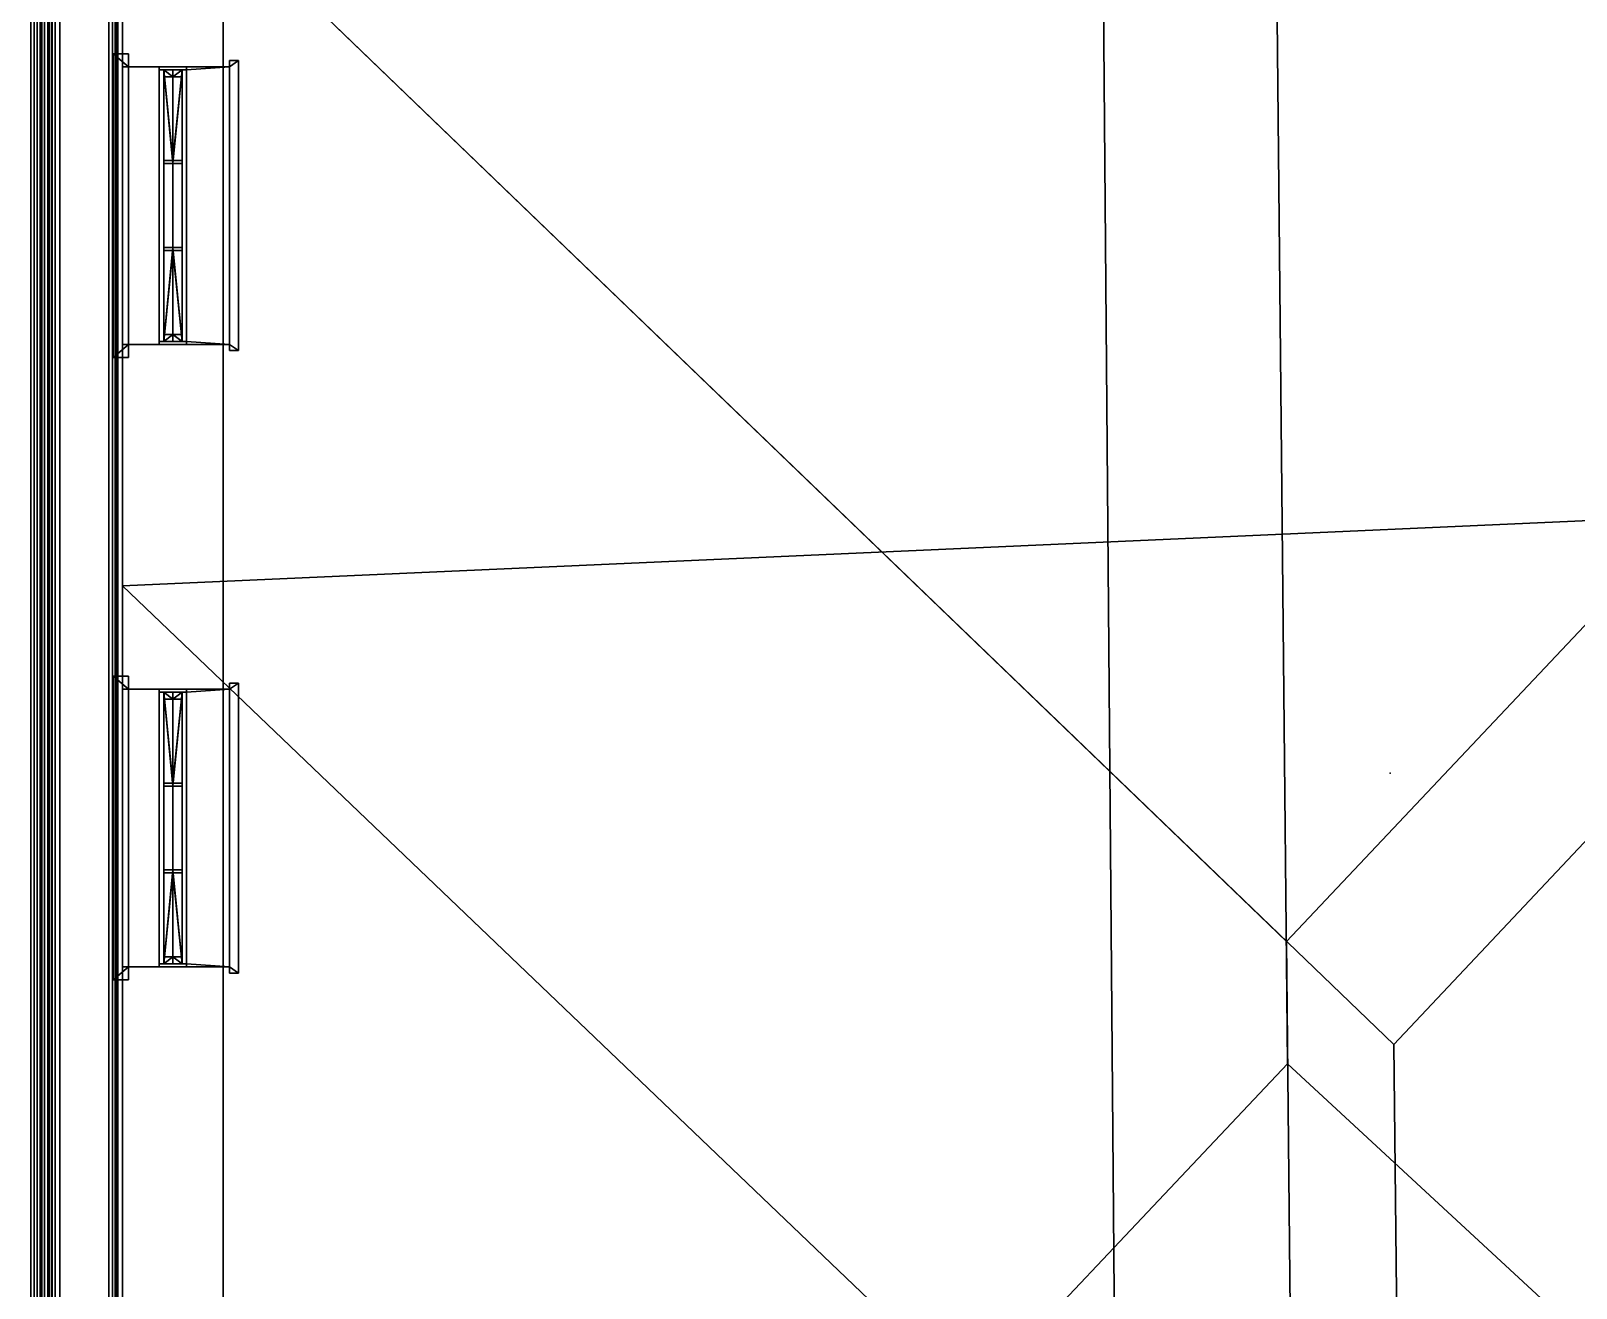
# Model space of a CAD drawing. Extents: x -0.3 to 25, y 0 to 31.3.
# Drawn here: x -0.3 to 4.76, y 12.33 to 16.45 of the extents above; entities that cross this region are included whole.
import ezdxf

# ---------------------------------------------------------------- set-up
doc = ezdxf.new("R2010")
doc.units = 0

# ---------------------------------------------------------------- blocks, each defined once
blk = doc.blocks.new('sash_big')
at = {"color": 255}
mesh = blk.add_polyface(dxfattribs=at)
corners = [(0, 0.35), (0, 0.35, 0.0522), (0, 0.35, 0.0772), (0, 0.21, 0.0772), (0, 0.21, 1.82), (0, 0.12, 0.0267), (0, 0.12, 1.82), (0, 0.02), (0, 0.02, 0.01), (0.01, 0.21, 0.0772), (0.01, 0.21, 1.81), (0.01, 0.195, 0.0772), (0.01, 0.195, 0.9752), (0.01, 0.165, 0.0772), (0.01, 0.165, 0.9371), (0.01, 0.165, 0.9752), (0.01, 0.165, 1.81), (0.01, 0.135, 0.9371), (0.01, 0.135, 1.81), (0.01, 0.12, 0.0772), (0.01, 0.12, 1.81), (0.0331, 0.195, 0.1254), (0.0331, 0.195, 0.5263), (0.0331, 0.195, 0.5363), (0.0331, 0.195, 0.9371), (0.0331, 0.165, 0.1254), (0.0331, 0.165, 0.5263), (0.0331, 0.165, 0.5363), (0.0331, 0.165, 0.9371), (0.0331, 0.165, 0.9752), (0.0331, 0.165, 1.376), (0.0331, 0.165, 1.386), (0.0331, 0.165, 1.7869), (0.0331, 0.135, 0.9752), (0.0331, 0.135, 1.376), (0.0331, 0.135, 1.386), (0.0331, 0.135, 1.7869), (0.3077, 0.195, 0.1254), (0.3077, 0.195, 0.5263), (0.3077, 0.195, 0.5363), (0.3077, 0.195, 0.9371), (0.3077, 0.165, 0.1254), (0.3077, 0.165, 0.5263), (0.3077, 0.165, 0.5363), (0.3077, 0.165, 0.9371), (0.3077, 0.165, 0.9752), (0.3077, 0.165, 1.376), (0.3077, 0.165, 1.386), (0.3077, 0.165, 1.7869), (0.3077, 0.135, 0.9752), (0.3077, 0.135, 1.376), (0.3077, 0.135, 1.386), (0.3077, 0.135, 1.7869), (0.3177, 0.195, 0.1254), (0.3177, 0.195, 0.5263), (0.3177, 0.195, 0.5363), (0.3177, 0.195, 0.9371), (0.3177, 0.165, 0.1254), (0.3177, 0.165, 0.5263), (0.3177, 0.165, 0.5363), (0.3177, 0.165, 0.9371), (0.3177, 0.165, 0.9752), (0.3177, 0.165, 1.376), (0.3177, 0.165, 1.386), (0.3177, 0.165, 1.7869), (0.3177, 0.135, 0.9752), (0.3177, 0.135, 1.376), (0.3177, 0.135, 1.386), (0.3177, 0.135, 1.7869), (0.5923, 0.195, 0.1254), (0.5923, 0.195, 0.5263), (0.5923, 0.195, 0.5363), (0.5923, 0.195, 0.9371), (0.5923, 0.165, 0.1254), (0.5923, 0.165, 0.5263), (0.5923, 0.165, 0.5363), (0.5923, 0.165, 0.9371), (0.5923, 0.165, 0.9752), (0.5923, 0.165, 1.376), (0.5923, 0.165, 1.386), (0.5923, 0.165, 1.7869), (0.5923, 0.135, 0.9752), (0.5923, 0.135, 1.376), (0.5923, 0.135, 1.386), (0.5923, 0.135, 1.7869), (0.6023, 0.195, 0.1254), (0.6023, 0.195, 0.5263), (0.6023, 0.195, 0.5363), (0.6023, 0.195, 0.9371), (0.6023, 0.165, 0.1254), (0.6023, 0.165, 0.5263), (0.6023, 0.165, 0.5363), (0.6023, 0.165, 0.9371), (0.6023, 0.165, 0.9752), (0.6023, 0.165, 1.376), (0.6023, 0.165, 1.386), (0.6023, 0.165, 1.7869), (0.6023, 0.135, 0.9752), (0.6023, 0.135, 1.376), (0.6023, 0.135, 1.386), (0.6023, 0.135, 1.7869), (0.8769, 0.195, 0.1254), (0.8769, 0.195, 0.5263), (0.8769, 0.195, 0.5363), (0.8769, 0.195, 0.9371), (0.8769, 0.165, 0.1254), (0.8769, 0.165, 0.5263), (0.8769, 0.165, 0.5363), (0.8769, 0.165, 0.9371), (0.8769, 0.165, 0.9752), (0.8769, 0.165, 1.376), (0.8769, 0.165, 1.386), (0.8769, 0.165, 1.7869), (0.8769, 0.135, 0.9752), (0.8769, 0.135, 1.376), (0.8769, 0.135, 1.386), (0.8769, 0.135, 1.7869), (0.9, 0.21, 0.0772), (0.9, 0.21, 1.81), (0.9, 0.195, 0.0772), (0.9, 0.195, 0.9752), (0.9, 0.165, 0.0772), (0.9, 0.165, 0.9371), (0.9, 0.165, 0.9752), (0.9, 0.165, 1.81), (0.9, 0.135, 0.9371), (0.9, 0.135, 1.81), (0.9, 0.12, 0.0772), (0.9, 0.12, 1.81), (0.91, 0.35), (0.91, 0.35, 0.0522), (0.91, 0.35, 0.0772), (0.91, 0.21, 0.0772), (0.91, 0.21, 1.82), (0.91, 0.12, 0.0267), (0.91, 0.12, 1.82), (0.91, 0.02), (0.91, 0.02, 0.01), (0.93, 0.35, 0.0522), (0.93, 0.35, 0.0772), (0.93, 0.38, 0.0522), (0.93, 0.38, 0.0772), (0.9525, 0.02, 0.01), (0.9525, 0.02, -0.1233), (0.9525, -0.03, 0.0017), (0.9525, -0.03, -0.1233), (-0.02, 0.35, 0.0522), (-0.02, 0.35, 0.0772), (-0.02, 0.38, 0.0522), (-0.02, 0.38, 0.0772), (-0.0425, 0.02, 0.01), (-0.0425, 0.02, -0.1233), (-0.0425, -0.03, 0.0017), (-0.0425, -0.03, -0.1233)]
mesh.append_faces([[corners[k] for k in face] for face in [(4, 3, 5, 6), (135, 134, 132, 133), (136, 143, 151, 7), (131, 130, 138, 139), (147, 146, 1, 2), (1, 130, 129, 0), (134, 130, 131, 132), (136, 129, 130, 134), (2, 1, 5, 3), (1, 0, 7, 5), (129, 136, 7, 0), (8, 7, 151, 150), (5, 7, 8), (142, 143, 136, 137), (137, 136, 134)]], dxfattribs={"color": 0})
mesh.append_faces([[corners[k] for k in face] for face in [(29, 15, 30), (109, 110, 123), (111, 112, 124), (32, 31, 16), (114, 113, 125), (36, 18, 35), (17, 33, 34), (116, 115, 126), (28, 14, 27), (108, 107, 122), (106, 105, 121), (25, 26, 13), (125, 108, 122), (14, 28, 17), (150, 152, 8), (142, 137, 144), (147, 2, 149), (3, 9, 2), (132, 131, 117), (139, 141, 131), (15, 29, 12), (123, 120, 109), (101, 102, 119), (103, 104, 120), (21, 11, 22), (24, 23, 12), (131, 2, 9, 117), (141, 149, 2, 131), (146, 147, 149, 148), (148, 149, 141, 140), (140, 141, 139, 138), (148, 140, 130, 1), (11, 119, 117, 9), (134, 5, 8, 137), (152, 144, 137, 8), (152, 153, 145, 144), (151, 143, 145, 153), (124, 16, 10, 118), (10, 4, 133, 118), (121, 13, 19, 127), (127, 19, 5, 134), (73, 69, 53, 57), (75, 59, 58, 74), (75, 71, 55, 59), (83, 79, 63, 67), (83, 67, 66, 82), (66, 62, 78, 82), (98, 82, 81, 97), (93, 77, 78, 94), (82, 78, 77, 81), (97, 93, 94, 98), (107, 103, 87, 91), (54, 53, 37, 38), (86, 85, 69, 70), (39, 38, 22, 23), (71, 70, 54, 55), (56, 55, 39, 40), (88, 87, 71, 72), (86, 87, 103, 102), (42, 38, 37, 41), (26, 22, 38, 42), (74, 70, 69, 73), (58, 54, 70, 74), (57, 53, 54, 58), (43, 39, 23, 27), (44, 40, 39, 43), (76, 72, 71, 75), (59, 55, 56, 60), (91, 87, 88, 92), (90, 86, 102, 106), (89, 85, 86, 90), (90, 106, 107, 91), (58, 42, 41, 57), (90, 74, 73, 89), (92, 76, 75, 91), (43, 27, 26, 42), (60, 44, 43, 59), (51, 35, 34, 50), (66, 50, 49, 65), (68, 52, 51, 67), (100, 84, 83, 99), (98, 114, 115, 99), (95, 111, 110, 94), (63, 47, 48, 64), (95, 79, 80, 96), (78, 62, 63, 79), (46, 30, 31, 47), (61, 45, 46, 62), (50, 46, 45, 49), (34, 30, 46, 50), (65, 61, 62, 66), (51, 47, 31, 35), (52, 48, 47, 51), (84, 80, 79, 83), (67, 63, 64, 68), (115, 111, 95, 99), (99, 95, 96, 100), (98, 94, 110, 114), (91, 75, 74, 90), (87, 86, 70, 71), (55, 54, 38, 39), (59, 43, 42, 58), (82, 98, 99, 83), (50, 66, 67, 51), (62, 46, 47, 63), (94, 78, 79, 95), (65, 81, 77, 61), (60, 56, 72, 76), (68, 64, 80, 84), (41, 37, 21, 25), (36, 32, 48, 52), (100, 96, 112, 116), (105, 101, 85, 89), (150, 151, 153, 152), (142, 144, 145, 143), (17, 125, 81, 65), (126, 18, 68, 84), (69, 119, 11, 53), (12, 120, 72, 56), (120, 12, 61, 77), (16, 124, 80, 64), (125, 17, 60, 76), (30, 15, 16, 31), (124, 123, 110, 111), (103, 120, 119, 102), (11, 12, 23, 22), (27, 14, 13, 26), (121, 122, 107, 106), (125, 126, 115, 114), (17, 34, 35, 18), (33, 29, 30, 34), (35, 31, 32, 36), (114, 110, 109, 113), (116, 112, 111, 115), (108, 104, 103, 107), (106, 102, 101, 105), (25, 21, 22, 26), (27, 23, 24, 28), (123, 124, 118, 120), (10, 16, 15, 12), (9, 3, 4, 10), (117, 118, 133, 132), (134, 135, 128, 127), (5, 19, 20, 6), (33, 49, 45, 29), (97, 113, 109, 93), (40, 44, 28, 24), (122, 121, 127, 125), (19, 13, 14, 17), (11, 9, 10, 12), (118, 117, 119, 120), (126, 125, 127, 128), (18, 20, 19, 17), (13, 57, 41), (41, 25, 13), (89, 73, 121), (121, 105, 89), (121, 73, 57, 13), (97, 81, 125), (125, 113, 97), (17, 65, 49), (49, 33, 17), (100, 116, 126), (126, 84, 100), (18, 36, 52), (52, 68, 18), (16, 64, 48), (48, 32, 16), (96, 80, 124), (124, 112, 96), (126, 128, 20, 18), (135, 6, 20, 128), (12, 56, 40), (40, 24, 12), (72, 120, 88), (104, 88, 120), (108, 92, 88, 104), (119, 69, 85), (85, 101, 119), (37, 53, 11), (11, 21, 37), (92, 108, 125), (125, 76, 92), (44, 60, 17), (17, 28, 44), (45, 61, 12), (12, 29, 45), (93, 109, 120), (120, 77, 93), (133, 4, 6, 135), (130, 140, 138), (1, 146, 148)]], dxfattribs={"color": 255})

msp = doc.modelspace()

# ---------------------------------------------------------------- linework, layer by layer
at = {"layer": 'LIGHTS', "color": 51}
for p in [(4.153, 14.0144, 2.5), (4.153, 14.0144, 5.5)]:
    msp.add_point(p, dxfattribs=at)

# ---------------------------------------------------------------- block references
at = {"rotation": -90}
for p in [(0, 16.3287, 0.75), (0, 16.3287, 3.75), (0, 14.2896, 0.75), (0, 14.2896, 3.75)]:
    msp.add_blockref('sash_big', p, dxfattribs=at)

# ---------------------------------------------------------------- meshes
at = {"color": 250}
mesh = msp.add_polyface(dxfattribs=at)
corners = [(0, 0.0208, 5.89), (0, 0.0208, 6), (0, 6.53, 5.89), (0, 6.53, 6), (0, 10.776, 5.89), (0, 10.776, 6), (0, 16.8933, 5.89), (0, 16.8933, 6), (3.1332, 22.3588, 5.92), (3.1334, 22.3488, 5.89), (3.1391, 22.1188, 5.89), (3.1391, 22.1188, 6), (5.0573, 22.4067, 5.92), (5.0575, 22.3967, 5.89), (5.0633, 22.1668, 5.89), (5.0633, 22.1668, 6), (7.4525, 22.2263, 5.89), (7.4525, 22.2263, 6), (7.4963, 20.021, 5.89), (7.4963, 20.021, 6), (7.5478, 17.421, 5.89), (7.5478, 17.421, 6), (7.6779, 22.462, 5.89), (7.6877, 22.4722, 5.92), (7.7262, 20.0256, 5.89), (7.7362, 20.0258, 5.92), (7.7731, 17.6598, 5.89), (7.7829, 17.6701, 5.92), (8.2351, 17.4472, 5.89), (8.2351, 17.4472, 6), (8.3655, 11.464, 5.89), (8.3655, 11.464, 6), (8.4599, 17.6859, 5.89), (8.4697, 17.6963, 5.92), (8.5903, 11.7064, 5.89), (8.6, 11.717, 5.92), (0, 22.0406, 5.89), (0, 22.0406, 6), (-0.23, 0.0208, 5.89), (-0.23, 6.53, 5.89), (-0.23, 10.776, 5.89), (-0.23, 16.8933, 5.89), (-0.23, 22.265, 5.89), (-0.24, 0.0208, 5.92), (-0.24, 6.53, 5.92), (-0.24, 10.776, 5.92), (-0.24, 16.8933, 5.92), (-0.24, 22.2747, 5.92), (10.2995, 15.3273, 5.92), (10.3098, 15.3178, 5.89), (10.404, 11.8142, 5.92), (10.4143, 11.8048, 5.89), (10.5465, 15.0981, 5.89), (10.5465, 15.0981, 6), (10.6509, 11.5872, 5.89), (10.6509, 11.5872, 6), (11.2083, 9.6659, 5.89), (11.2083, 9.6659, 6), (11.2806, 7.2343, 5.89), (11.2806, 7.2343, 6), (11.3539, 4.7697, 5.89), (11.3539, 4.7697, 6), (11.3907, 3.5354, 5.89), (11.3907, 3.5354, 6), (11.4448, 9.4492, 5.89), (11.4551, 9.4398, 5.92), (11.5105, 7.2411, 5.89), (11.5205, 7.2414, 5.92), (11.5838, 4.7765, 5.89), (11.5938, 4.7768, 5.92), (11.6134, 3.7827, 5.89), (11.6231, 3.7935, 5.92), (13.2843, 3.9176, 5.92), (13.285, 3.9076, 5.89), (13.3022, 3.6782, 5.89), (13.3022, 3.6782, 6), (13.4618, 15.2282, 5.89), (13.4618, 15.2282, 6), (13.6614, 9.8075, 5.89), (13.6614, 9.8075, 6), (13.6831, 15.4683, 5.89), (13.6928, 15.4787, 5.92), (13.8995, 9.5909, 5.89), (13.9098, 9.5814, 5.92), (16.1073, 10.6899, 5.92), (16.1177, 10.6805, 5.89), (16.3029, 6.4581, 5.92), (16.3129, 6.4586, 5.89), (16.358, 10.464, 5.89), (16.358, 10.464, 6), (16.4096, 4.151, 5.92), (16.42, 4.1418, 5.89), (16.5426, 6.4692, 5.89), (16.5426, 6.4692, 6), (16.6601, 3.9291, 5.89), (16.6601, 3.9291, 6), (18.6903, 10.839, 5.92), (18.6909, 10.829, 5.89), (18.7041, 10.5994, 5.89), (18.7041, 10.5994, 6), (24.3733, 11.167, 5.92), (24.3739, 11.157, 5.89), (24.3871, 10.9274, 5.89), (24.3871, 10.9274, 6)]
mesh.append_faces([[corners[k] for k in face] for face in [(100, 103, 101), (1, 43, 38), (101, 103, 102), (1, 38, 0), (102, 103, 99, 98), (101, 102, 98, 97), (100, 101, 97, 96), (103, 100, 96, 99), (98, 99, 89, 88), (97, 98, 88, 85), (96, 97, 85, 84), (99, 96, 84, 89), (88, 89, 93, 92), (85, 88, 92, 87), (84, 85, 87, 86), (89, 84, 86, 93), (92, 93, 95, 94), (87, 92, 94, 91), (86, 87, 91, 90), (93, 86, 90, 95), (94, 95, 75, 74), (91, 94, 74, 73), (90, 91, 73, 72), (95, 90, 72, 75), (74, 75, 63, 62), (73, 74, 62, 70), (72, 73, 70, 71), (75, 72, 71, 63), (62, 63, 61, 60), (70, 62, 60, 68), (71, 70, 68, 69), (63, 71, 69, 61), (60, 61, 59, 58), (68, 60, 58, 66), (69, 68, 66, 67), (61, 69, 67, 59), (58, 59, 57, 56), (66, 58, 56, 64), (67, 66, 64, 65), (59, 67, 65, 57), (56, 57, 79, 78), (64, 56, 78, 82), (65, 64, 82, 83), (57, 65, 83, 79), (78, 79, 77, 76), (82, 78, 76, 80), (83, 82, 80, 81), (79, 83, 81, 77), (76, 77, 53, 52), (80, 76, 52, 49), (81, 80, 49, 48), (77, 81, 48, 53), (52, 53, 55, 54), (49, 52, 54, 51), (48, 49, 51, 50), (53, 48, 50, 55), (54, 55, 31, 30), (51, 54, 30, 34), (50, 51, 34, 35), (55, 50, 35, 31), (30, 31, 29, 28), (34, 30, 28, 32), (35, 34, 32, 33), (31, 35, 33, 29), (28, 29, 21, 20), (32, 28, 20, 26), (33, 32, 26, 27), (29, 33, 27, 21), (20, 21, 19, 18), (26, 20, 18, 24), (27, 26, 24, 25), (21, 27, 25, 19), (18, 19, 17, 16), (24, 18, 16, 22), (25, 24, 22, 23), (19, 25, 23, 17), (16, 17, 15, 14), (22, 16, 14, 13), (23, 22, 13, 12), (17, 23, 12, 15), (14, 15, 11, 10), (13, 14, 10, 9), (12, 13, 9, 8), (15, 12, 8, 11), (10, 11, 37, 36), (9, 10, 36, 42), (8, 9, 42, 47), (11, 8, 47, 37), (36, 37, 7, 6), (42, 36, 6, 41), (47, 42, 41, 46), (37, 47, 46, 7), (6, 7, 5, 4), (41, 6, 4, 40), (46, 41, 40, 45), (7, 46, 45, 5), (4, 5, 3, 2), (40, 4, 2, 39), (45, 40, 39, 44), (5, 45, 44, 3), (2, 3, 1, 0), (39, 2, 0, 38), (44, 39, 38, 43), (3, 44, 43, 1)]], dxfattribs={"color": 250})
mesh = msp.add_polyface(dxfattribs=at)
corners = [(0, 9.0191, 6), (3.7641, 18.3691, 7.5592), (3.8166, 13.0626, 7.581), (7.4525, 22.2263, 6), (7.7056, 9.4638, 6), (0, 22.0406, 6)]
mesh.append_faces([[corners[k] for k in face] for face in [(4, 3, 1, 2), (5, 0, 2, 1), (0, 5, 3, 4), (0, 4, 2), (3, 5, 1)]], dxfattribs={"color": 250})
mesh = msp.add_polyface(dxfattribs=at)
corners = [(0, 0, 6), (3.1935, 18.9257, 7.3228), (3.3479, 0.2678, 7.3868), (6.3331, 22.1984, 6), (6.6923, 0.5354, 6), (0, 22.0406, 6)]
mesh.append_faces([[corners[k] for k in face] for face in [(0, 4, 2)]], dxfattribs={"color": 85})
mesh.append_faces([[corners[k] for k in face] for face in [(5, 0, 2, 1), (4, 3, 1, 2), (3, 4, 0, 5), (3, 5, 1)]], dxfattribs={"color": 250})
at = {"color": 255}
mesh = msp.add_polyface(dxfattribs=at)
corners = [(8.3655, 11.464, 5.89), (8.5903, 11.7064, 5.89), (8.4599, 17.6859, 5.89), (8.2351, 17.4472, 5.89), (8.3655, 11.464, 5.67), (8.2351, 17.4472, 5.67), (8.3802, 11.4798, 5.67), (8.2497, 17.4627, 5.67), (8.3831, 11.4829, 5.682), (8.2527, 17.4659, 5.682), (8.389, 11.4893, 5.691), (8.2585, 17.4721, 5.691), (8.3978, 11.4987, 5.697), (8.2673, 17.4814, 5.697), (8.4095, 11.5114, 5.7), (8.2791, 17.4939, 5.7), (8.4095, 11.5114, 5.715), (8.2791, 17.4939, 5.715), (8.5658, 11.6801, 5.715), (8.4355, 17.6599, 5.715), (7.5478, 17.421, 5.89), (7.5478, 17.421, 5.67), (7.5625, 17.4366, 5.67), (7.5654, 17.4397, 5.682), (7.5713, 17.4459, 5.691), (7.5801, 17.4553, 5.697), (7.5919, 17.4677, 5.7), (0, 16.8933, 5.89), (-0.23, 16.8933, 5.89), (-0.23, 10.776, 5.89), (0, 10.776, 5.89), (0, 16.8933, 5.67), (0, 10.776, 5.67), (-0.015, 16.8933, 5.67), (-0.015, 10.776, 5.67), (-0.018, 16.8933, 5.682), (-0.018, 10.776, 5.682), (-0.024, 16.8933, 5.691), (-0.024, 10.776, 5.691), (-0.033, 16.8933, 5.697), (-0.033, 10.776, 5.697), (-0.045, 16.8933, 5.7), (-0.045, 10.776, 5.7), (-0.045, 16.8933, 5.715), (-0.045, 10.776, 5.715), (-0.205, 16.8933, 5.715), (-0.205, 10.776, 5.715), (-0.205, 16.8933, 5.795), (-0.205, 10.776, 5.795), (-0.22, 16.8933, 5.795), (-0.22, 10.776, 5.795), (-0.22, 16.8933, 5.81), (-0.22, 10.776, 5.81), (-0.233, 16.8933, 5.811), (-0.233, 10.776, 5.811), (-0.244, 16.8933, 5.814), (-0.244, 10.776, 5.814), (-0.256, 16.8933, 5.821), (-0.256, 10.776, 5.821), (-0.264, 16.8933, 5.83), (-0.264, 10.776, 5.83), (-0.27, 16.8933, 5.84), (-0.27, 10.776, 5.84), (-0.279, 16.8933, 5.851), (-0.279, 10.776, 5.851), (-0.289, 16.8933, 5.857), (-0.289, 10.776, 5.857), (-0.3, 16.8933, 5.86), (-0.3, 10.776, 5.86), (-0.3, 16.8933, 5.88), (-0.3, 10.776, 5.88)]
mesh.append_faces([[corners[k] for k in face] for face in [(0, 1, 2, 3), (4, 0, 3, 5), (6, 4, 5, 7), (8, 6, 7, 9), (10, 8, 9, 11), (12, 10, 11, 13), (14, 12, 13, 15), (16, 14, 15, 17), (18, 16, 17, 19), (5, 3, 20, 21), (7, 5, 21, 22), (9, 7, 22, 23), (11, 9, 23, 24), (13, 11, 24, 25), (15, 13, 25, 26), (27, 28, 29, 30), (31, 27, 30, 32), (33, 31, 32, 34), (35, 33, 34, 36), (37, 35, 36, 38), (39, 37, 38, 40), (41, 39, 40, 42), (43, 41, 42, 44), (45, 43, 44, 46), (47, 45, 46, 48), (49, 47, 48, 50), (51, 49, 50, 52), (53, 51, 52, 54), (55, 53, 54, 56), (57, 55, 56, 58), (59, 57, 58, 60), (61, 59, 60, 62), (63, 61, 62, 64), (65, 63, 64, 66), (67, 65, 66, 68), (69, 67, 68, 70), (28, 69, 70, 29)]], dxfattribs={"color": 255})
at = {"color": 250}
mesh = msp.add_polyface(dxfattribs=at)
corners = [(0, 3.9243, 6), (0, 17.1339, 6), (4.1642, 13.1252, 7.7248), (4.2151, 8.4469, 7.746), (8.2351, 17.4472, 6), (8.5168, 4.5242, 6)]
mesh.append_faces([[corners[k] for k in face] for face in [(5, 4, 2, 3), (1, 0, 3, 2), (0, 1, 4, 5), (0, 5, 3), (4, 1, 2)]], dxfattribs={"color": 250})
mesh = msp.add_polyface(dxfattribs=at)
corners = [(0, 3.7181, 6), (3.8128, 13.4634, 7.5793), (3.8682, 7.8704, 7.6022), (7.5478, 17.421, 6), (7.8085, 4.2721, 6), (0, 17.1339, 6)]
mesh.append_faces([[corners[k] for k in face] for face in [(4, 3, 1, 2), (5, 0, 2, 1), (0, 5, 3, 4), (0, 4, 2), (3, 5, 1)]], dxfattribs={"color": 250})
at = {"color": 51}
mesh = msp.add_polyface(dxfattribs=at)
corners = [(0.33, 10.8604, 2.8), (0.33, 10.8604, 3), (0.33, 16.8162, 2.8), (0.33, 16.8162, 3), (7.9125, 17.1047, 2.8), (7.9125, 17.1047, 3), (8.0395, 11.2761, 2.8), (8.0395, 11.2761, 3)]
mesh.append_faces([[corners[k] for k in face] for face in [(1, 7, 5, 3), (2, 4, 6, 0), (0, 6, 7, 1), (6, 4, 5, 7), (4, 2, 3, 5), (2, 0, 1, 3)]], dxfattribs={"color": 51})
at = {"color": 119}
mesh = msp.add_polyface(dxfattribs=at)
corners = [(0.33, 10.8604), (0.33, 10.8604, 0.02), (0.33, 16.8162), (0.33, 16.8162, 0.02), (7.9125, 17.1047), (7.9125, 17.1047, 0.02), (8.0395, 11.2761), (8.0395, 11.2761, 0.02)]
mesh.append_faces([[corners[k] for k in face] for face in [(1, 7, 5, 3), (2, 4, 6, 0), (0, 6, 7, 1), (6, 4, 5, 7), (4, 2, 3, 5), (2, 0, 1, 3)]], dxfattribs={"color": 119})
at = {"color": 51}
mesh = msp.add_polyface(dxfattribs=at)
corners = [(0.33, 10.8604, 5.8), (0.33, 10.8604, 6), (0.33, 16.8162, 5.8), (0.33, 16.8162, 6), (7.9125, 17.1047, 5.8), (7.9125, 17.1047, 6), (8.0395, 11.2761, 5.8), (8.0395, 11.2761, 6)]
mesh.append_faces([[corners[k] for k in face] for face in [(1, 7, 5, 3), (2, 4, 6, 0), (0, 6, 7, 1), (6, 4, 5, 7), (4, 2, 3, 5), (2, 0, 1, 3)]], dxfattribs={"color": 51})
at = {"color": 119}
mesh = msp.add_polyface(dxfattribs=at)
corners = [(0.33, 10.8604, 3), (0.33, 10.8604, 3.02), (0.33, 16.8162, 3), (0.33, 16.8162, 3.02), (7.9125, 17.1047, 3), (7.9125, 17.1047, 3.02), (8.0395, 11.2761, 3), (8.0395, 11.2761, 3.02)]
mesh.append_faces([[corners[k] for k in face] for face in [(1, 7, 5, 3), (2, 4, 6, 0), (0, 6, 7, 1), (6, 4, 5, 7), (4, 2, 3, 5), (2, 0, 1, 3)]], dxfattribs={"color": 119})
at = {"color": 85}
mesh = msp.add_polyface(dxfattribs=at)
corners = [(0, 16.3287), (0, 16.3287, 3), (0, 16.8933), (0, 16.8933, 3), (0.33, 16.3287), (0.33, 16.3287, 3), (0.33, 16.8933), (0.33, 16.8933, 3)]
mesh.append_faces([[corners[k] for k in face] for face in [(3, 1, 5, 7), (6, 4, 0, 2), (2, 0, 1, 3), (0, 4, 5, 1), (4, 6, 7, 5), (6, 2, 3, 7)]], dxfattribs={"color": 85})
mesh = msp.add_polyface(dxfattribs=at)
corners = [(0, 16.3287, 3), (0, 16.3287, 6), (0, 16.8933, 3), (0, 16.8933, 6), (0.33, 16.3287, 3), (0.33, 16.3287, 6), (0.33, 16.8933, 3), (0.33, 16.8933, 6)]
mesh.append_faces([[corners[k] for k in face] for face in [(3, 1, 5, 7), (6, 4, 0, 2), (2, 0, 1, 3), (0, 4, 5, 1), (4, 6, 7, 5), (6, 2, 3, 7)]], dxfattribs={"color": 85})
mesh = msp.add_polyface(dxfattribs=at)
corners = [(0, 15.4187), (0, 15.4187, 0.75), (0, 16.3287), (0, 16.3287, 0.75), (0.33, 15.4187), (0.33, 15.4187, 0.75), (0.33, 16.3287), (0.33, 16.3287, 0.75)]
mesh.append_faces([[corners[k] for k in face] for face in [(3, 1, 5, 7), (6, 4, 0, 2), (2, 0, 1, 3), (0, 4, 5, 1), (4, 6, 7, 5), (6, 2, 3, 7)]], dxfattribs={"color": 85})
mesh = msp.add_polyface(dxfattribs=at)
corners = [(0, 15.4187, 2.57), (0, 15.4187, 3), (0, 16.3287, 2.57), (0, 16.3287, 3), (0.33, 15.4187, 2.57), (0.33, 15.4187, 3), (0.33, 16.3287, 2.57), (0.33, 16.3287, 3)]
mesh.append_faces([[corners[k] for k in face] for face in [(3, 1, 5, 7), (6, 4, 0, 2), (2, 0, 1, 3), (0, 4, 5, 1), (4, 6, 7, 5), (6, 2, 3, 7)]], dxfattribs={"color": 85})
mesh = msp.add_polyface(dxfattribs=at)
corners = [(0, 15.4187, 3), (0, 15.4187, 3.75), (0, 16.3287, 3), (0, 16.3287, 3.75), (0.33, 15.4187, 3), (0.33, 15.4187, 3.75), (0.33, 16.3287, 3), (0.33, 16.3287, 3.75)]
mesh.append_faces([[corners[k] for k in face] for face in [(3, 1, 5, 7), (6, 4, 0, 2), (2, 0, 1, 3), (0, 4, 5, 1), (4, 6, 7, 5), (6, 2, 3, 7)]], dxfattribs={"color": 85})
mesh = msp.add_polyface(dxfattribs=at)
corners = [(0, 15.4187, 5.57), (0, 15.4187, 6), (0, 16.3287, 5.57), (0, 16.3287, 6), (0.33, 15.4187, 5.57), (0.33, 15.4187, 6), (0.33, 16.3287, 5.57), (0.33, 16.3287, 6)]
mesh.append_faces([[corners[k] for k in face] for face in [(3, 1, 5, 7), (6, 4, 0, 2), (2, 0, 1, 3), (0, 4, 5, 1), (4, 6, 7, 5), (6, 2, 3, 7)]], dxfattribs={"color": 85})
mesh = msp.add_polyface(dxfattribs=at)
corners = [(0, 14.2896), (0, 14.2896, 3), (0, 15.4187), (0, 15.4187, 3), (0.33, 14.2896), (0.33, 14.2896, 3), (0.33, 15.4187), (0.33, 15.4187, 3)]
mesh.append_faces([[corners[k] for k in face] for face in [(3, 1, 5, 7), (6, 4, 0, 2), (2, 0, 1, 3), (0, 4, 5, 1), (4, 6, 7, 5), (6, 2, 3, 7)]], dxfattribs={"color": 85})
mesh = msp.add_polyface(dxfattribs=at)
corners = [(0, 14.2896, 3), (0, 14.2896, 6), (0, 15.4187, 3), (0, 15.4187, 6), (0.33, 14.2896, 3), (0.33, 14.2896, 6), (0.33, 15.4187, 3), (0.33, 15.4187, 6)]
mesh.append_faces([[corners[k] for k in face] for face in [(3, 1, 5, 7), (6, 4, 0, 2), (2, 0, 1, 3), (0, 4, 5, 1), (4, 6, 7, 5), (6, 2, 3, 7)]], dxfattribs={"color": 85})
at = {"color": 250}
mesh = msp.add_polyface(dxfattribs=at)
corners = [(0, 3.7181, 6), (0, 14.6277, 6), (4.1915, 10.619, 7.7362), (4.2172, 8.2454, 7.7469), (8.2885, 14.9974, 6), (8.5212, 4.3227, 6)]
mesh.append_faces([[corners[k] for k in face] for face in [(5, 4, 2, 3), (1, 0, 3, 2), (0, 1, 4, 5), (0, 5, 3), (4, 1, 2)]], dxfattribs={"color": 250})
at = {"color": 85}
mesh = msp.add_polyface(dxfattribs=at)
corners = [(0, 13.3796), (0, 13.3796, 0.75), (0, 14.2896), (0, 14.2896, 0.75), (0.33, 13.3796), (0.33, 13.3796, 0.75), (0.33, 14.2896), (0.33, 14.2896, 0.75)]
mesh.append_faces([[corners[k] for k in face] for face in [(3, 1, 5, 7), (6, 4, 0, 2), (2, 0, 1, 3), (0, 4, 5, 1), (4, 6, 7, 5), (6, 2, 3, 7)]], dxfattribs={"color": 85})
mesh = msp.add_polyface(dxfattribs=at)
corners = [(0, 13.3796, 2.57), (0, 13.3796, 3), (0, 14.2896, 2.57), (0, 14.2896, 3), (0.33, 13.3796, 2.57), (0.33, 13.3796, 3), (0.33, 14.2896, 2.57), (0.33, 14.2896, 3)]
mesh.append_faces([[corners[k] for k in face] for face in [(3, 1, 5, 7), (6, 4, 0, 2), (2, 0, 1, 3), (0, 4, 5, 1), (4, 6, 7, 5), (6, 2, 3, 7)]], dxfattribs={"color": 85})
mesh = msp.add_polyface(dxfattribs=at)
corners = [(0, 13.3796, 3), (0, 13.3796, 3.75), (0, 14.2896, 3), (0, 14.2896, 3.75), (0.33, 13.3796, 3), (0.33, 13.3796, 3.75), (0.33, 14.2896, 3), (0.33, 14.2896, 3.75)]
mesh.append_faces([[corners[k] for k in face] for face in [(3, 1, 5, 7), (6, 4, 0, 2), (2, 0, 1, 3), (0, 4, 5, 1), (4, 6, 7, 5), (6, 2, 3, 7)]], dxfattribs={"color": 85})
mesh = msp.add_polyface(dxfattribs=at)
corners = [(0, 13.3796, 5.57), (0, 13.3796, 6), (0, 14.2896, 5.57), (0, 14.2896, 6), (0.33, 13.3796, 5.57), (0.33, 13.3796, 6), (0.33, 14.2896, 5.57), (0.33, 14.2896, 6)]
mesh.append_faces([[corners[k] for k in face] for face in [(3, 1, 5, 7), (6, 4, 0, 2), (2, 0, 1, 3), (0, 4, 5, 1), (4, 6, 7, 5), (6, 2, 3, 7)]], dxfattribs={"color": 85})
mesh = msp.add_polyface(dxfattribs=at)
corners = [(0, 12.2506), (0, 12.2506, 3), (0, 13.3796), (0, 13.3796, 3), (0.33, 12.2506), (0.33, 12.2506, 3), (0.33, 13.3796), (0.33, 13.3796, 3)]
mesh.append_faces([[corners[k] for k in face] for face in [(3, 1, 5, 7), (6, 4, 0, 2), (2, 0, 1, 3), (0, 4, 5, 1), (4, 6, 7, 5), (6, 2, 3, 7)]], dxfattribs={"color": 85})
mesh = msp.add_polyface(dxfattribs=at)
corners = [(0, 12.2506, 3), (0, 12.2506, 6), (0, 13.3796, 3), (0, 13.3796, 6), (0.33, 12.2506, 3), (0.33, 12.2506, 6), (0.33, 13.3796, 3), (0.33, 13.3796, 6)]
mesh.append_faces([[corners[k] for k in face] for face in [(3, 1, 5, 7), (6, 4, 0, 2), (2, 0, 1, 3), (0, 4, 5, 1), (4, 6, 7, 5), (6, 2, 3, 7)]], dxfattribs={"color": 85})

doc.saveas('drawing.dxf')
